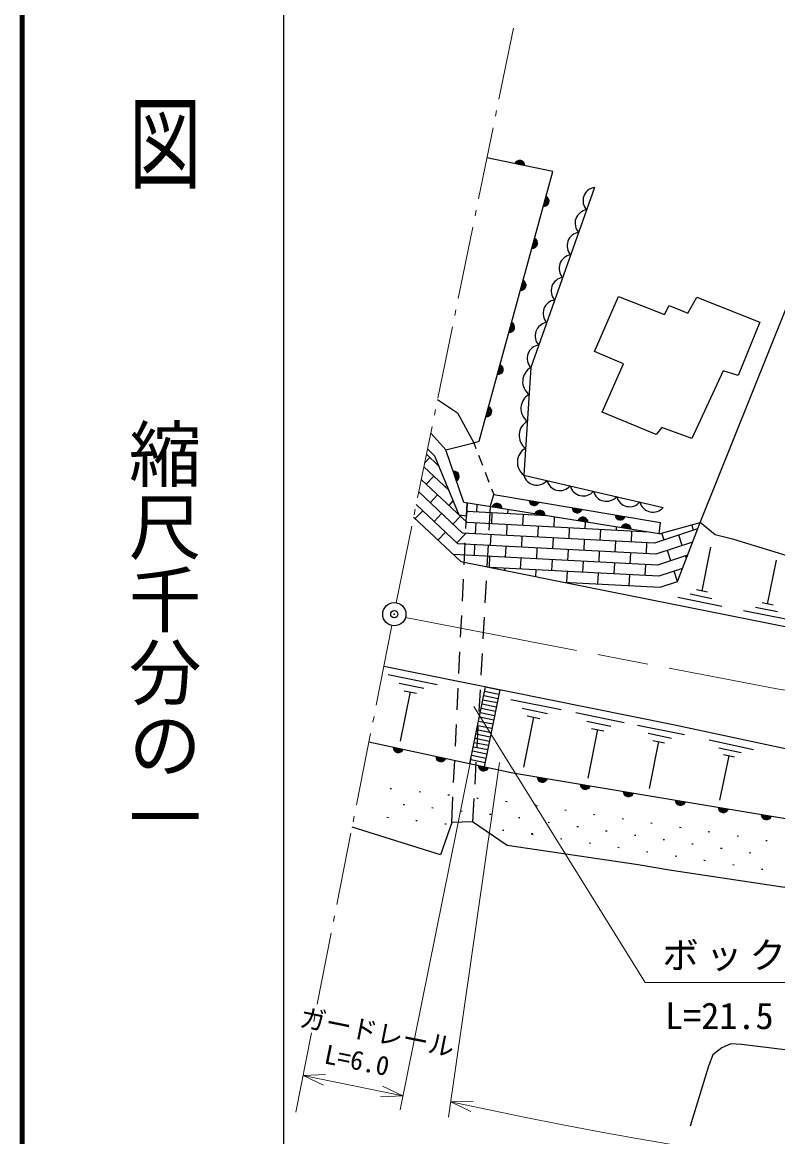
# Model space of a CAD drawing. Units: millimetres, scale not verified. Extents: x 40000 to 680000, y 20000 to 380000.
# Drawn here: x 40000 to 92028, y 241505 to 318219 of the extents above; entities that cross this region are included whole.
import ezdxf
from ezdxf.enums import TextEntityAlignment as Align

# ---------------------------------------------------------------- set-up
doc = ezdxf.new("R2010")
doc.units = ezdxf.units.MM
doc.header["$LTSCALE"] = 1000
doc.header["$PDMODE"] = 32
doc.header["$PDSIZE"] = 500
doc.linetypes.add('CHAIN', pattern=[18.5, 12, -1.5, 3.5, -1.5])
for name, color, linetype, lineweight in [('M-BGD', 7, 'Continuous', 25), ('M-BMK', 2, 'CHAIN', 13), ('M-BMK-HTXT', 7, 'Continuous', 13), ('M-BMK-SRVR', 3, 'Continuous', 25), ('M-STR-HTXT', 7, 'Continuous', 13), ('M-TTL', 2, 'Continuous', 140), ('M-TTL-BAND', 7, 'Continuous', 25)]:
    doc.layers.add(name, color=color, linetype=linetype, lineweight=lineweight)
doc.layers.add('M-OTRS', color=6, linetype='Continuous')
doc.styles.add('@ＭＳ ゴシック', font='')
doc.styles.add('ＭＳ ゴシック', font='')
doc.styles.get('@ＭＳ ゴシック').set_extended_font_data('@MS Gothic')
doc.styles.get('ＭＳ ゴシック').set_extended_font_data('MS Gothic')

msp = doc.modelspace()

# ---------------------------------------------------------------- linework, layer by layer
at = {"layer": 'M-BGD'}
for p, q in [((86685, 283792), (97041, 309609)), ((69177, 288788), (71093, 289260)), ((71093, 289260), (71236, 288890)), ((68691, 287674), (67833, 288483)), ((67708, 287871), (68073, 288257)), ((71417, 288424), (71689, 287725)), ((69389, 285986), (67657, 287618)), ((67826, 286428), (68341, 286974)), ((71869, 287259), (72141, 286559)), ((70632, 283784), (67480, 286754)), ((69123, 286237), (69236, 286357)), ((67300, 285870), (67312, 285882)), ((70318, 283049), (67304, 285890)), ((68094, 285145), (68608, 285691)), ((72229, 284870), (72465, 285724)), ((72322, 286093), (72465, 285724)), ((72465, 285724), (83960, 283783)), ((70004, 282315), (67128, 285025)), ((69391, 284954), (69686, 285267)), ((83867, 283012), (70407, 285161)), ((70552, 283374), (70637, 285124)), ((71295, 284500), (71322, 285014)), ((72229, 284870), (72138, 283257)), ((73442, 284387), (73457, 284674)), ((66951, 284161), (70194, 281104)), ((67065, 284054), (67580, 284599)), ((68362, 283862), (68876, 284408)), ((69659, 283671), (70173, 284216)), ((76140, 284246), (70606, 284536)), ((72329, 283695), (72369, 284444)), ((74476, 283582), (74516, 284331)), ((75589, 284275), (75592, 284333)), ((76624, 283469), (76660, 284163)), ((68630, 282579), (69144, 283125)), ((83153, 283126), (70632, 283784)), ((71217, 283002), (71256, 283751)), ((73364, 282889), (73403, 283638)), ((75511, 282777), (75550, 283526)), ((77658, 282664), (77697, 283413)), ((78771, 283356), (78795, 283822)), ((79805, 282551), (79844, 283300)), ((80918, 283244), (80930, 283481)), ((81952, 282438), (81991, 283187)), ((83065, 283131), (83065, 283140)), ((86512, 283339), (83536, 282355)), ((83867, 283012), (86685, 283792)), ((83867, 283012), (83960, 283783)), ((85137, 279725), (86685, 283792)), ((86238, 283248), (86110, 283633)), ((69927, 282387), (70539, 283038)), ((83637, 281599), (70004, 282315)), ((83536, 282355), (70318, 283049)), ((70432, 280877), (70504, 282375)), ((72251, 282197), (72290, 282946)), ((74398, 282084), (74437, 282833)), ((76545, 281971), (76584, 282720)), ((78692, 281859), (78731, 282607)), ((80839, 281746), (80878, 282495)), ((82986, 281633), (83025, 282382)), ((86169, 282435), (83637, 281599)), ((84196, 282573), (84036, 283059)), ((85452, 282198), (85217, 282911)), ((83739, 280842), (69690, 281580)), ((71138, 281504), (71177, 282253)), ((72083, 282259), (71999, 280761)), ((73285, 281391), (73324, 282140)), ((75432, 281279), (75471, 282028)), ((77579, 281166), (77618, 281915)), ((79726, 281053), (79765, 281802)), ((81873, 280940), (81912, 281689)), ((84667, 281149), (84431, 281861)), ((86820, 279071), (87423, 282092)), ((72173, 280707), (72211, 281448)), ((74319, 280586), (74359, 281335)), ((76466, 280473), (76506, 281222)), ((78613, 280361), (78653, 281110)), ((80760, 280248), (80800, 280997)), ((82907, 280135), (82947, 280884)), ((85825, 281532), (83739, 280842)), ((85743, 281317), (85687, 281486)), ((91330, 278170), (91933, 281191)), ((83840, 280086), (72226, 280696)), ((73238, 280493), (73246, 280642)), ((75368, 280064), (75393, 280530)), ((77500, 279668), (77540, 280417)), ((79647, 279555), (79687, 280304)), ((81795, 279443), (81834, 280191)), ((85481, 280628), (83840, 280086)), ((85137, 279725), (84902, 280437)), ((70312, 278379), (70384, 279878)), ((71943, 279763), (71859, 278265)), ((83942, 279330), (85137, 279725)), ((88179, 278014), (85158, 278617)), ((87499, 278542), (85989, 278844)), ((87197, 278995), (86442, 279146)), ((92690, 277113), (89669, 277716)), ((92010, 277642), (90499, 277943)), ((91708, 278095), (90952, 278245)), ((70191, 275882), (70263, 277381)), ((71803, 277267), (71719, 275769)), ((70071, 273385), (70143, 274884)), ((71663, 274770), (71580, 273273)), ((65195, 273313), (68584, 272628)), ((65956, 272718), (67651, 272376)), ((69950, 270888), (70023, 272386)), ((70834, 267185), (71901, 272468)), ((66718, 272123), (66033, 268734)), ((66294, 272209), (67142, 272038)), ((71524, 272274), (71440, 270777)), ((71723, 271586), (72706, 271387)), ((71783, 271880), (72765, 271681)), ((71842, 272174), (72825, 271975)), ((73658, 271603), (77114, 270905)), ((71604, 270998), (72587, 270799)), ((71664, 271292), (72647, 271093)), ((74434, 270996), (76163, 270647)), ((71426, 270115), (72409, 269917)), ((71486, 270409), (72468, 270211)), ((71545, 270703), (72528, 270505)), ((75211, 270390), (74513, 266933)), ((74779, 270477), (75643, 270302)), ((78125, 270700), (81463, 270026)), ((78875, 270115), (80544, 269777)), ((69830, 268391), (69902, 269889)), ((71384, 269778), (71300, 268281)), ((71307, 269527), (72290, 269329)), ((71367, 269821), (72350, 269623)), ((79625, 269529), (78951, 266191)), ((79208, 269613), (80043, 269444)), ((82378, 269841), (85604, 269189)), ((83103, 269275), (84716, 268949)), ((71129, 268645), (72112, 268447)), ((71188, 268939), (72171, 268741)), ((71248, 269233), (72231, 269035)), ((83828, 268709), (83177, 265484)), ((83425, 268790), (84231, 268627)), ((87299, 268820), (90356, 268171)), ((70951, 267763), (71934, 267564)), ((71010, 268057), (71993, 267858)), ((71070, 268351), (72053, 268152)), ((87982, 268276), (89510, 267951)), ((88283, 267812), (89047, 267650)), ((69709, 265894), (69782, 267392)), ((70891, 267469), (71874, 267270)), ((71244, 267282), (71161, 265784)), ((88665, 267731), (88015, 264674)), ((65438, 265452), (65339, 265463)), ((67426, 265229), (67326, 265240)), ((69413, 265006), (69314, 265017)), ((69577, 263145), (69661, 264895)), ((71105, 264786), (71014, 263173)), ((71401, 264783), (71302, 264795)), ((66321, 264347), (66221, 264358)), ((68308, 264124), (68209, 264135)), ((70296, 263901), (70196, 263912)), ((73388, 264561), (73289, 264572)), ((75376, 264338), (75277, 264349)), ((75480, 264261), (75381, 264276)), ((77458, 263964), (77359, 263978)), ((65215, 263465), (65116, 263476)), ((67203, 263242), (67104, 263253)), ((72283, 263678), (72184, 263689)), ((74271, 263455), (74171, 263467)), ((76320, 263123), (76221, 263138)), ((79435, 263666), (79336, 263681)), ((81413, 263368), (81314, 263383)), ((69190, 263019), (69091, 263030)), ((73166, 262573), (73066, 262584)), ((78298, 262826), (78199, 262841)), ((80275, 262528), (80177, 262543)), ((83391, 263071), (83292, 263086)), ((85369, 262773), (85270, 262788)), ((87346, 262476), (87247, 262491)), ((87354, 262474), (87255, 262489)), ((75153, 262350), (75054, 262361)), ((75182, 262283), (75083, 262298)), ((77160, 261986), (77061, 262001)), ((79138, 261688), (79039, 261703)), ((82253, 262231), (82154, 262246)), ((84231, 261933), (84132, 261948)), ((86209, 261636), (86110, 261651)), ((89331, 262172), (89232, 262187)), ((91308, 261869), (91209, 261884)), ((81116, 261391), (81017, 261406)), ((83093, 261093), (82994, 261108)), ((88191, 261334), (88092, 261349)), ((90168, 261032), (90069, 261047)), ((85071, 260796), (84972, 260811)), ((87049, 260498), (86950, 260513)), ((87051, 260497), (86952, 260512)), ((89028, 260195), (88929, 260210)), ((91005, 259892), (90906, 259907))]:
    msp.add_line(p, q, dxfattribs=at)
for points in [[(71093, 289260), (71472, 289375), (76534, 307937), (71998, 308887)], [(79418, 306856), (75022, 294452), (74536, 287048), (84136, 284829)], [(68602, 292248), (69972, 291331), (71093, 289260)], [(70407, 285161), (69177, 288788), (68131, 289941)], [(70092, 284285), (68414, 288345), (67910, 288859)], [(70637, 285124), (70590, 284221), (70092, 284285)], [(116213, 274284), (89007, 282606), (87711, 282943), (86685, 283792)], [(70194, 281104), (77283, 279679), (83942, 279330)], [(77283, 279679), (93453, 276451), (104405, 274674), (115613, 273237)], [(227532, 272072), (224268, 271328), (206904, 267885), (194115, 265964), (185481, 264931), (169257, 263250), (155748, 262361), (141013, 262241), (127840, 263033), (119230, 263922), (109647, 265243), (95465, 267597), (84837, 269854), (64904, 273882)], [(71901, 272468), (72884, 272269), (71814, 266974)], [(63878, 268689), (73774, 266550), (83776, 264877), (95747, 262874), (109479, 260600), (119910, 258823), (127482, 257583), (133748, 256892), (140843, 256492), (149615, 256696), (155969, 257205), (169693, 258588), (186262, 260666), (198013, 262247), (210989, 264565), (226345, 267443), (226708, 265757)], [(226708, 265757), (226321, 263437), (225024, 261083), (202878, 257354), (179612, 255176), (159429, 253278), (151093, 252689), (146148, 252177), (140300, 252144), (133267, 252659), (128013, 253230), (121957, 254141), (111911, 255721), (98167, 257805), (84722, 259838), (82427, 260227), (73391, 261542), (71014, 263173), (69577, 263145), (68796, 260918), (62717, 262810)], [(215857, 252934), (197232, 248511), (177110, 246381), (152937, 243811), (137290, 242610), (130232, 241998), (117237, 243911), (101197, 246233), (92714, 247467), (89528, 247851), (88792, 247894), (88173, 247617), (87553, 247136), (87265, 246368), (85991, 242225)]]:
    msp.add_lwpolyline(points, dxfattribs=at)
msp.add_lwpolyline([(86450, 299299), (90791, 297582), (89302, 293899), (88278, 294235), (86108, 289560), (84043, 290329), (83658, 289848), (79944, 291385), (81401, 294700), (79399, 295564), (81056, 299343), (84227, 298110), (84547, 298719), (85844, 298206)], close=True, dxfattribs=at)
for centre, radius, start, end in [((74255, 308359), 354, 356.96991, 159.37508), ((74255, 308359), 283, 359.19394, 157.15105), ((74255, 308359), 212, 2.94027, 153.40472), ((74255, 308359), 142, 10.652, 145.69299), ((74255, 308359), 100, 20.96966, 135.37533), ((79545, 305938), 926, 97.89292, 223.07668), ((75924, 305906), 354, 263.54204, 65.94722), ((75924, 305906), 283, 265.76608, 63.72318), ((75924, 305906), 212, 269.5124, 59.97685), ((75924, 305906), 142, 277.22413, 52.26512), ((75924, 305906), 100, 287.5418, 41.94746), ((78996, 304388), 926, 97.89292, 223.07668), ((75135, 303012), 354, 263.54204, 65.94722), ((75135, 303012), 283, 265.76608, 63.72318), ((75135, 303012), 212, 269.5124, 59.97685), ((75135, 303012), 142, 277.22413, 52.26512), ((75135, 303012), 100, 287.5418, 41.94746), ((78446, 302837), 926, 97.89292, 223.07668), ((77897, 301287), 926, 97.89292, 223.07668), ((74346, 300118), 354, 263.54204, 65.94722), ((74346, 300118), 283, 265.76608, 63.72318), ((74346, 300118), 212, 269.5124, 59.97685), ((74346, 300118), 142, 277.22413, 52.26512), ((74346, 300118), 100, 287.5418, 41.94746), ((77347, 299736), 926, 97.89292, 223.07668), ((76798, 298186), 926, 97.89292, 223.07668), ((73556, 297223), 354, 263.54204, 65.94722), ((73556, 297223), 283, 265.76608, 63.72318), ((73556, 297223), 212, 269.5124, 59.97685), ((73556, 297223), 142, 277.22413, 52.26512), ((73556, 297223), 100, 287.5418, 41.94746), ((76248, 296635), 926, 97.89292, 223.07668), ((75699, 295085), 926, 97.89292, 223.07668), ((72767, 294329), 354, 263.54204, 65.94722), ((72767, 294329), 283, 265.76608, 63.72318), ((72767, 294329), 212, 269.5124, 59.97685), ((72767, 294329), 142, 277.22413, 52.26512), ((72767, 294329), 100, 287.5418, 41.94746), ((75570, 293487), 1110, 119.5937, 232.90081), ((75449, 291636), 1110, 119.5937, 232.90081), ((71978, 291435), 354, 263.54204, 65.94722), ((71978, 291435), 283, 265.76608, 63.72318), ((71978, 291435), 212, 269.5124, 59.97685), ((71978, 291435), 142, 277.22413, 52.26512), ((71978, 291435), 100, 287.5418, 41.94746), ((75327, 289784), 1110, 119.5937, 232.90081), ((75206, 287933), 1110, 119.5937, 232.90081), ((69741, 286957), 354, 297.5246, 99.92978), ((69741, 286957), 283, 299.74864, 97.70574), ((69741, 286957), 212, 303.49496, 93.95941), ((69741, 286957), 142, 311.20669, 86.24768), ((69741, 286957), 100, 321.52436, 75.93002), ((75432, 287276), 924, 194.30845, 319.66575), ((77032, 286906), 924, 194.30845, 319.66575), ((78632, 286537), 924, 194.30845, 319.66575), ((80232, 286167), 924, 194.30845, 319.66575), ((81832, 285797), 924, 194.30845, 319.66575), ((72684, 284742), 354, 359.72973, 162.13491), ((72684, 284742), 283, 1.95377, 159.91087), ((72684, 284742), 212, 5.70009, 156.16454), ((72684, 284742), 142, 13.41182, 148.45281), ((72684, 284742), 100, 23.72949, 138.13515), ((75264, 285306), 354, 179.21363, 341.6188), ((75264, 285306), 283, 181.43767, 339.39477), ((75264, 285306), 212, 185.18399, 335.64844), ((75264, 285306), 142, 192.89572, 327.93671), ((75264, 285306), 100, 203.21338, 317.61905), ((75647, 284269), 354, 359.72973, 162.13491), ((78222, 284806), 354, 179.21363, 341.6188), ((78222, 284806), 283, 181.43767, 339.39477), ((78222, 284806), 212, 185.18399, 335.64844), ((78222, 284806), 142, 192.89572, 327.93671), ((78222, 284806), 100, 203.21338, 317.61905), ((83432, 285427), 924, 194.30845, 319.66575), ((75647, 284269), 283, 1.95377, 159.91087), ((75647, 284269), 212, 5.70009, 156.16454), ((75647, 284269), 142, 13.41182, 148.45281), ((75647, 284269), 100, 23.72949, 138.13515), ((78609, 283797), 354, 359.72973, 162.13491), ((78609, 283797), 283, 1.95377, 159.91087), ((78609, 283797), 212, 5.70009, 156.16454), ((78609, 283797), 142, 13.41182, 148.45281), ((78609, 283797), 100, 23.72949, 138.13515), ((81180, 284307), 354, 179.21363, 341.6188), ((81180, 284307), 283, 181.43767, 339.39477), ((81180, 284307), 212, 185.18399, 335.64844), ((81180, 284307), 142, 192.89572, 327.93671), ((81180, 284307), 100, 203.21338, 317.61905), ((81572, 283324), 354, 359.72973, 162.13491), ((81572, 283324), 283, 1.95377, 159.91087), ((81572, 283324), 212, 5.70009, 156.16454), ((81572, 283324), 142, 13.41182, 148.45281), ((81572, 283324), 100, 23.72949, 138.13515), ((65905, 268306), 354, 176.60313, 339.00831), ((65905, 268306), 283, 178.82717, 336.78427), ((65905, 268306), 212, 182.57349, 333.03794), ((65905, 268306), 142, 190.28522, 325.32621), ((65905, 268306), 100, 200.60289, 315.00855), ((68838, 267672), 354, 176.60313, 339.00831), ((68838, 267672), 283, 178.82717, 336.78427), ((68838, 267672), 212, 182.57349, 333.03794), ((68838, 267672), 142, 190.28522, 325.32621), ((68838, 267672), 100, 200.60289, 315.00855), ((71770, 267039), 354, 176.60313, 339.00831), ((71770, 267039), 283, 178.82717, 336.78427), ((71770, 267039), 212, 182.57349, 333.03794), ((71770, 267039), 142, 190.28522, 325.32621), ((71770, 267039), 100, 200.60289, 315.00855), ((75825, 266262), 354, 179.30039, 341.70556), ((75825, 266262), 283, 181.52443, 339.48153), ((75825, 266262), 212, 185.27075, 335.7352), ((75825, 266262), 142, 192.98248, 328.02347), ((75825, 266262), 100, 203.30014, 317.70581), ((78784, 265767), 354, 179.30039, 341.70556), ((78784, 265767), 283, 181.52443, 339.48153), ((78784, 265767), 212, 185.27075, 335.7352), ((78784, 265767), 142, 192.98248, 328.02347), ((78784, 265767), 100, 203.30014, 317.70581), ((81743, 265272), 354, 179.30039, 341.70556), ((81743, 265272), 283, 181.52443, 339.48153), ((81743, 265272), 212, 185.27075, 335.7352), ((81743, 265272), 142, 192.98248, 328.02347), ((81743, 265272), 100, 203.30014, 317.70581), ((85332, 264672), 354, 179.29988, 341.70506), ((85332, 264672), 283, 181.52392, 339.48102), ((85332, 264672), 212, 185.27025, 335.7347), ((85332, 264672), 142, 192.98198, 328.02297), ((85332, 264672), 100, 203.29964, 317.7053), ((88291, 264176), 354, 179.29988, 341.70506), ((88291, 264176), 283, 181.52392, 339.48102), ((88291, 264176), 212, 185.27025, 335.7347), ((88291, 264176), 142, 192.98198, 328.02297), ((88291, 264176), 100, 203.29964, 317.7053), ((91250, 263681), 354, 179.29988, 341.70506), ((91250, 263681), 283, 181.52392, 339.48102), ((91250, 263681), 212, 185.27025, 335.7347), ((91250, 263681), 142, 192.98198, 328.02297), ((91250, 263681), 100, 203.29964, 317.7053)]:
    msp.add_arc(centre, radius, start, end, dxfattribs=at)
at = {"layer": 'M-BMK'}
msp.add_lwpolyline([(66388, 277242), (91963, 272345), (101450, 270775)], dxfattribs=at)
at = {"layer": 'M-BMK-HTXT'}
for p, q in [((73822, 317823), (72822, 312924)), ((72662, 312140), (72582, 311748)), ((72422, 310964), (71422, 306065)), ((71262, 305281), (71182, 304890)), ((71022, 304106), (70022, 299207)), ((69862, 298423), (69782, 298031)), ((69622, 297247), (68622, 292348)), ((68462, 291564), (68382, 291172)), ((68222, 290389), (67222, 285490)), ((67062, 284706), (66982, 284314)), ((66822, 283530), (65747, 278264)), ((65458, 276691), (64379, 271223)), ((64224, 270438), (64146, 270046)), ((63991, 269261), (63023, 264355)), ((62868, 263571), (62790, 263178)), ((62635, 262393), (61666, 257488)), ((61511, 256703), (61434, 256311)), ((61279, 255526), (60310, 250621)), ((60155, 249836), (60078, 249443)), ((59923, 248659), (58843, 243190))]:
    msp.add_line(p, q, dxfattribs=at)
at = {"layer": 'M-BMK-SRVR'}
msp.add_circle((65622, 277474), 800, dxfattribs=at)
at = {"layer": 'M-OTRS'}
msp.add_point((65622, 277474), dxfattribs=at)
at = {"layer": 'M-STR-HTXT'}
for p, q in [((70911, 267567), (66018, 243349)), ((72868, 267269), (69364, 242848)), ((59342, 245718), (60887, 245789)), ((59342, 245718), (66216, 244330)), ((59342, 245718), (60738, 245054)), ((66216, 244330), (64820, 244994)), ((66216, 244330), (64672, 244259)), ((69517, 243915), (71062, 243963)), ((69517, 243915), (70903, 243230))]:
    msp.add_line(p, q, dxfattribs=at)
msp.add_lwpolyline([(71093, 271119), (82895, 252110), (111382, 252110)], dxfattribs=at)
msp.add_arc((142517, 580145), 344064, 257.75047, 285.17578, dxfattribs=at)
at = {"layer": 'M-TTL'}
msp.add_line((40000, 380000), (40000, 20000), dxfattribs=at)
at = {"layer": 'M-TTL-BAND'}
msp.add_line((58000, 370000), (58000, 20000), dxfattribs=at)

# ---------------------------------------------------------------- texts
at = {"layer": 'M-STR-HTXT', "style": 'ＭＳ ゴシック'}
for s, p in [('ガードレール', (64234, 247662)), (' L=6.0', (62405, 245824))]:
    msp.add_text(s, height=1320, rotation=348.578, dxfattribs=at).set_placement(p, align=Align.BOTTOM_CENTER)
msp.add_text('L=21.5  W=1.5\u3000H=1.5', height=1833, dxfattribs=at).set_placement((96738, 249830), align=Align.MIDDLE_CENTER)
at = {"layer": 'M-STR-HTXT', "insert": (97589, 253907), "char_height": 1833, "attachment_point": 5, "style": 'ＭＳ ゴシック'}
msp.add_mtext('\\T1.2;ボックスカルバート', dxfattribs=at)
at = {"layer": 'M-TTL-BAND', "style": '@ＭＳ ゴシック', "width": 1.4}
msp.add_text('平  面  図', height=3666, rotation=270, dxfattribs=at).set_placement((49777, 306475), align=Align.MIDDLE_RIGHT)
at = {"layer": 'M-TTL-BAND', "style": '@ＭＳ ゴシック'}
msp.add_text('縮尺千分の一', height=3666, rotation=270, dxfattribs=at).set_placement((49777, 261030), align=Align.MIDDLE_RIGHT)

doc.saveas('drawing.dxf')
